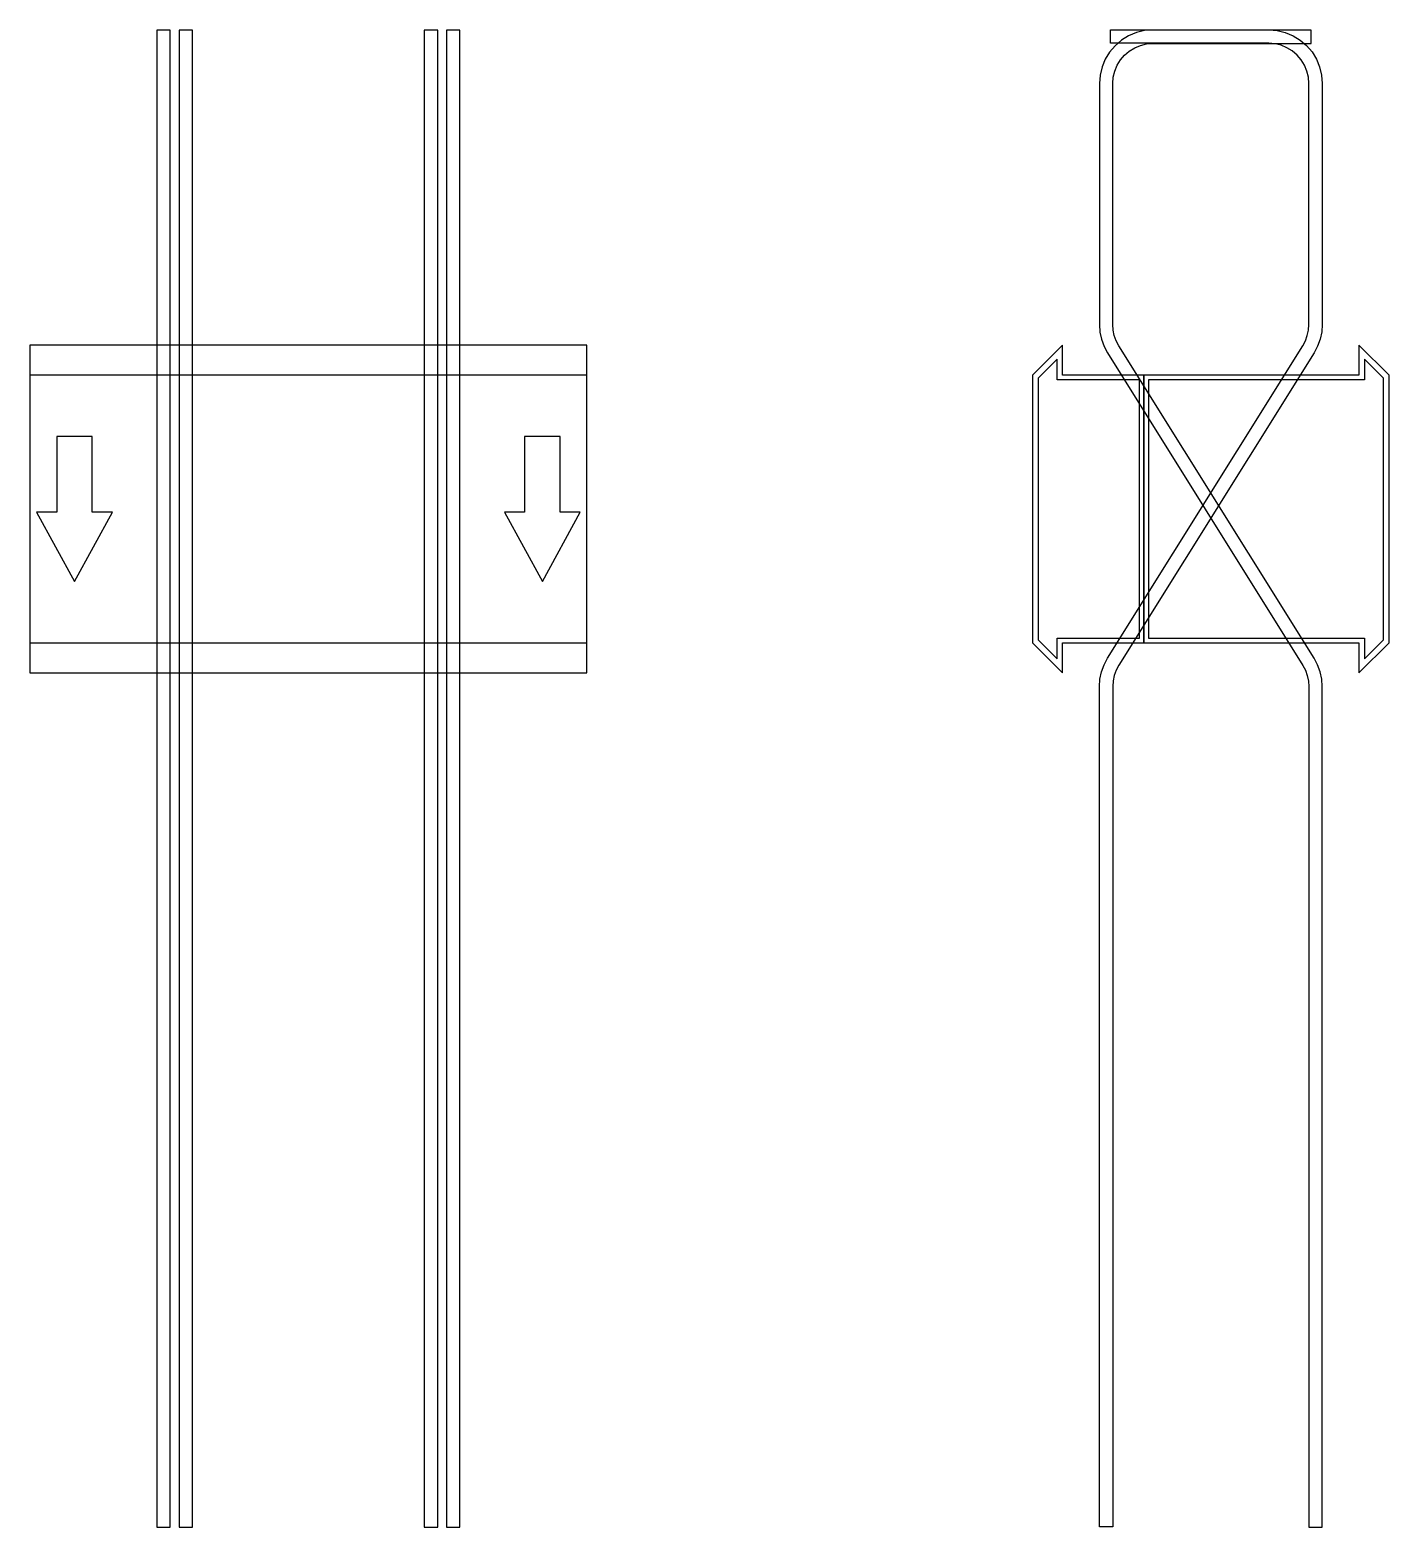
# Model space of a CAD drawing. Extents: x 0 to 610, y -457 to 215.
import ezdxf

# ---------------------------------------------------------------- set-up
doc = ezdxf.new("R2010")
doc.units = 0
doc.layers.add('Halfen', color=7, linetype='CONTINUOUS')

msp = doc.modelspace()

# ---------------------------------------------------------------- linework, layer by layer
at = {"layer": 'Halfen', "color": 7}
for points in [[(63, -456.927), (63, 214.971), (57, 214.971), (57, -456.927)], [(73, -456.927), (73, 214.971), (67, 214.971), (67, -456.927)], [(183, -456.927), (183, 214.971), (177, 214.971), (177, -456.927)], [(193, -456.927), (193, 214.971), (187, 214.971), (187, -456.927)], [(480, -456.898), (480, -79.686), (480.234, -76.346), (480.93, -73.071), (482.075, -69.925), (483.647, -66.968), (571.265, 73.25), (572.444, 75.467), (573.303, 77.827), (573.825, 80.283), (574, 82.788), (574, 191), (573.778, 193.816), (573.119, 196.562), (572.038, 199.172), (570.562, 201.58), (568.728, 203.728), (566.58, 205.562), (564.172, 207.038), (561.562, 208.119), (558.816, 208.778), (556, 209), (485, 209), (485, 215), (556, 215), (559.754, 214.705), (563.416, 213.825), (566.896, 212.384), (570.107, 210.416), (572.971, 207.971), (575.416, 205.107), (577.384, 201.896), (578.825, 198.416), (579.705, 194.754), (580, 191), (580, 82.788), (579.766, 79.448), (579.07, 76.173), (577.925, 73.027), (576.353, 70.07), (488.735, -70.148), (487.556, -72.365), (486.697, -74.725), (486.175, -77.181), (486, -79.686), (486, -456.898)], [(580, -456.927), (580, -79.715), (579.766, -76.375), (579.07, -73.1), (577.925, -69.953), (576.353, -66.997), (488.735, 73.221), (487.556, 75.438), (486.697, 77.798), (486.175, 80.255), (486, 82.76), (486, 190.971), (486.222, 193.787), (486.881, 196.534), (487.962, 199.143), (489.438, 201.551), (491.272, 203.699), (493.42, 205.534), (495.828, 207.009), (498.438, 208.09), (501.184, 208.75), (504, 208.971), (575, 208.971), (575, 214.971), (504, 214.971), (500.246, 214.676), (496.584, 213.797), (493.104, 212.355), (489.893, 210.388), (487.029, 207.942), (484.584, 205.078), (482.616, 201.867), (481.175, 198.388), (480.295, 194.726), (480, 190.971), (480, 82.76), (480.234, 79.419), (480.93, 76.144), (482.075, 72.998), (483.647, 70.042), (571.265, -70.177), (572.444, -72.394), (573.303, -74.754), (573.825, -77.21), (574, -79.715), (574, -456.927)], [(0, -73.5), (250, -73.5), (250, 73.5), (0, 73.5)], [(500, -60), (500, 60), (463.5, 60), (463.5, 73.5), (450, 60), (450, -60), (463.5, -73.5), (463.5, -60)], [(498, -58), (498, 58), (461, 58), (461, 67.25), (452.5, 58.75), (452.5, -58.75), (461, -67.25), (461, -58)], [(610, -60), (610, 60), (596.5, 73.5), (596.5, 60), (500, 60), (500, -60), (596.5, -60), (596.5, -73.5)], [(607.5, -58.75), (607.5, 58.75), (599, 67.25), (599, 58), (502, 58), (502, -58), (599, -58), (599, -67.25)], [(0, -60), (250, -60), (250, 60), (0, 60)], [(20, -32.5), (37, -1.5), (28, -1.5), (28, 32.5), (12, 32.5), (12, -1.5), (3, -1.5)], [(230, -32.5), (247, -1.5), (238, -1.5), (238, 32.5), (222, 32.5), (222, -1.5), (213, -1.5)]]:
    msp.add_lwpolyline(points, close=True, dxfattribs=at)

doc.saveas('drawing.dxf')
